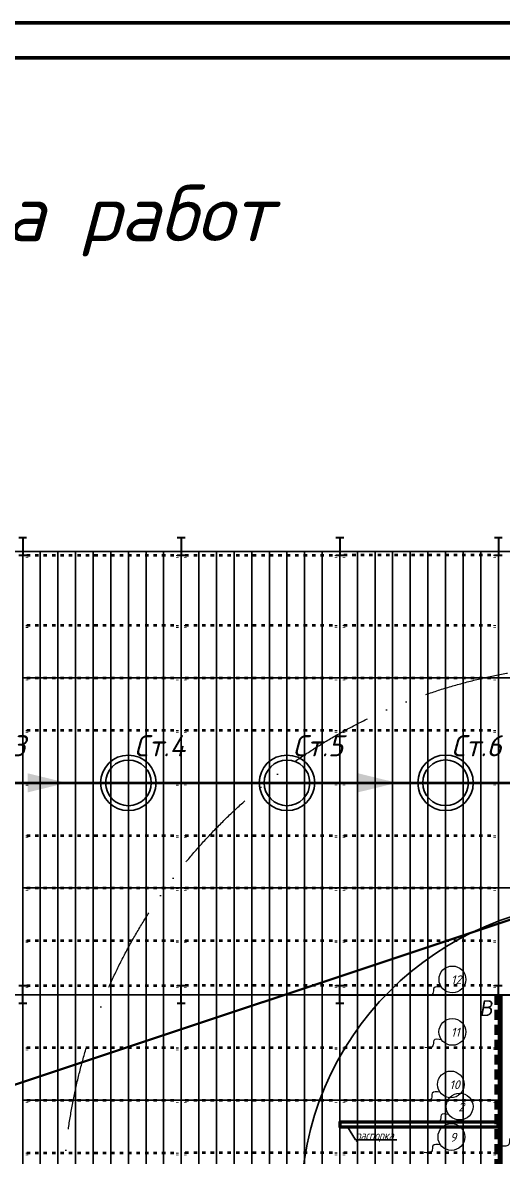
# Model space of a CAD drawing. Header units: millimetres. Extents: x -345369 to 252202, y 74562 to 424723.
# Drawn here: x -35292 to -28486, y 320361 to 336453 of the extents above; entities that cross this region are included whole.
import ezdxf

# ---------------------------------------------------------------- set-up
doc = ezdxf.new("R2010")
doc.units = ezdxf.units.MM
for name, pattern in [('_U_0428_U_0442_U_0440_U_01', [211.666721, 141.111135, -70.555586]), ('ACAD_ISO03W100', [30, 12, -18]), ('ACAD_ISO12W100', [21, 12, -3, 0, -3, 0, -3]), ('CENTER', [50.8, 31.75, -6.35, 6.35, -6.35]), ('DASHDOT', [1, 0.5, -0.25, 0, -0.25])]:
    doc.linetypes.add(name, pattern=pattern)
for name, color, linetype, lineweight in [('S Asys', 1, 'DASHDOT', 13), ('колонны', 7, 'Continuous', 60), ('оси', 10, 'Continuous', 20), ('Размер', 7, 'Continuous', 15), ('тонкая0.09', 7, 'Continuous', 9)]:
    doc.layers.add(name, color=color, linetype=linetype, lineweight=lineweight)
doc.styles.get("Standard").update_dxf_attribs({"font": 'isocpeur.TTF', "oblique": 15})
doc.styles.add('вано размеры', font='isocpeui.ttf', dxfattribs={"height": 250})
doc.styles.add('стиль дубко', font='isocpeur.TTF')
doc.styles.add('Т-250-наклон', font='isocpeur.TTF', dxfattribs={"width": 0.8, "oblique": 15})

# ---------------------------------------------------------------- blocks, each defined once
blk = doc.blocks.new('Kolona')
at = {"linetype": 'Continuous', "lineweight": 30, "ltscale": 2}
for p, q in [((-150, 335), (150, 335)), ((0, 335), (0, -335)), ((-150, -335), (150, -335))]:
    blk.add_line(p, q, dxfattribs=at)
blk = doc.blocks.new('прогон')
at = {"linetype": 'ACAD_ISO03W100', "lineweight": 40, "ltscale": 4}
blk.add_line((1277472, -5275), (1279609, -5275), dxfattribs=at)
at = {"linetype": 'ACAD_ISO03W100', "lineweight": 40}
for p, q in [((1277472, -5275), (1277472, -5310)), ((1279609, -5275), (1279609, -5310))]:
    blk.add_line(p, q, dxfattribs=at)

msp = doc.modelspace()

# ---------------------------------------------------------------- hatches: boundary and pattern name
at = {"lineweight": 25}
for points in [[(-34667.126673, 325662.410777), (-35223.402083, 325798.438156), (-35223.402083, 325526.383397)], [(-29980.654982, 325662.914427), (-30536.930392, 325798.941807), (-30536.930392, 325526.887048)]]:
    msp.add_hatch(color=7, dxfattribs=at).paths.add_polyline_path(points)

# ---------------------------------------------------------------- linework, layer by layer
for p, q in [((-44292.386698, 328945.924894), (-24042.386698, 328945.924894)), ((-35291.671956, 316256.708343), (-35292.406725, 328945.924894)), ((-35292.126673, 328945.924894), (-35292.126673, 327154.400191)), ((-35042.126673, 327154.400191), (-35042.126673, 328945.924894)), ((-35042.126673, 328945.924894), (-35042.126673, 327154.400191)), ((-34792.126673, 327154.400191), (-34792.126673, 328945.924894)), ((-34792.126673, 328945.924894), (-34792.126673, 327154.400191)), ((-34542.126673, 327154.400191), (-34542.126673, 328945.924894)), ((-34542.126673, 328945.924894), (-34542.126673, 327154.400191)), ((-34292.126673, 327154.400191), (-34292.126673, 328945.924894)), ((-34292.126673, 328945.924894), (-34292.126673, 327154.400191)), ((-34042.126673, 327154.400191), (-34042.126673, 328945.924894)), ((-34042.126673, 328945.924894), (-34042.126673, 327154.400191)), ((-33792.126673, 327154.400191), (-33792.126673, 328945.924894)), ((-33792.126673, 328945.924894), (-33792.126673, 327154.400191)), ((-33542.126673, 327154.400191), (-33542.126673, 328945.924894)), ((-33542.126673, 328945.924894), (-33542.126673, 327154.400191)), ((-33292.126673, 327154.400191), (-33292.126673, 328945.924894)), ((-33292.126673, 328945.924894), (-33292.126673, 327154.400191)), ((-33041.671967, 316256.905941), (-33042.406725, 328945.924894)), ((-33042.126673, 327154.400191), (-33042.126673, 328945.924894)), ((-33042.126673, 328945.924894), (-33042.126673, 327154.400192)), ((-32792.126673, 327154.400192), (-32792.126673, 328945.924894)), ((-32792.126673, 328945.924894), (-32792.126673, 327154.400192)), ((-32542.126673, 327154.400192), (-32542.126673, 328945.924894)), ((-32542.126673, 328945.924894), (-32542.126673, 327154.400192)), ((-32292.126673, 327154.400192), (-32292.126673, 328945.924894)), ((-32292.126673, 328945.924894), (-32292.126673, 327154.400192)), ((-32042.126673, 327154.400192), (-32042.126673, 328945.924894)), ((-32042.126673, 328945.924894), (-32042.126673, 327154.400192)), ((-31792.126673, 327154.400192), (-31792.126673, 328945.924894)), ((-31792.126673, 328945.924894), (-31792.126673, 327154.400192)), ((-31542.126673, 327154.400192), (-31542.126673, 328945.924894)), ((-31542.126673, 328945.924894), (-31542.126673, 327154.400192)), ((-31292.126673, 327154.400192), (-31292.126673, 328945.924894)), ((-31292.126673, 328945.924894), (-31292.126673, 327154.400192)), ((-31042.126673, 327154.400192), (-31042.126673, 328945.924894)), ((-31042.126673, 328945.924894), (-31042.126673, 327154.400192)), ((-30792.386698, 316257.103475), (-30792.386698, 329049.215091)), ((-30792.386698, 329049.215088), (-30792.386698, 327153.879031)), ((-30792.126673, 327154.400192), (-30792.126673, 328945.924894)), ((-30542.386698, 327153.879031), (-30542.386698, 328945.924894)), ((-30542.386698, 328945.924894), (-30542.386698, 327153.879031)), ((-30292.386698, 327153.879031), (-30292.386698, 328945.924894)), ((-30292.386698, 328945.924894), (-30292.386698, 327153.879031)), ((-30042.386698, 327153.879031), (-30042.386698, 328945.924894)), ((-30042.386698, 328945.924894), (-30042.386698, 327153.879031)), ((-29792.386698, 327153.879031), (-29792.386698, 328945.924894)), ((-29542.386698, 328945.924894), (-29792.386698, 328945.924894)), ((-29792.386698, 328945.924894), (-29792.386698, 327153.879031)), ((-29542.386698, 327153.879031), (-29542.386698, 328945.924894)), ((-29292.386698, 327153.879031), (-29292.386698, 328945.924894)), ((-29292.386698, 328945.924894), (-29292.386698, 327153.879031)), ((-29042.386698, 327153.879031), (-29042.386698, 328945.924894)), ((-29042.386698, 328945.924894), (-29042.386698, 327153.879031)), ((-28792.386698, 327153.879031), (-28792.386698, 328945.924894)), ((-28792.386698, 328945.924894), (-28792.386698, 327153.879031)), ((-28542.386698, 316566.270178), (-28542.386698, 328945.924894)), ((-28542.386698, 327153.879031), (-28542.386698, 328945.924894)), ((-28542.386698, 328945.924894), (-28542.386698, 327153.879031)), ((-29542.386698, 328645.868446), (-29542.386698, 327153.879031)), ((-35292.126673, 327154.400191), (-35042.126673, 327154.400191)), ((-35042.126673, 327154.400191), (-34792.126673, 327154.400191)), ((-34792.126673, 327154.400191), (-34542.126673, 327154.400191)), ((-34542.126673, 327154.400191), (-34292.126673, 327154.400191)), ((-34292.126673, 327154.400191), (-34042.126673, 327154.400191)), ((-34042.126673, 327154.400191), (-33792.126673, 327154.400191)), ((-33792.126673, 327154.400191), (-33542.126673, 327154.400191)), ((-33542.126673, 327154.400191), (-33292.126673, 327154.400191)), ((-33292.126673, 327154.400191), (-33042.126673, 327154.400191)), ((-33042.126673, 327154.400192), (-32792.126673, 327154.400192)), ((-32792.126673, 327154.400192), (-32542.126673, 327154.400192)), ((-32542.126673, 327154.400192), (-32292.126673, 327154.400192)), ((-32292.126673, 327154.400192), (-32042.126673, 327154.400192)), ((-32042.126673, 327154.400192), (-31792.126673, 327154.400192)), ((-31792.126673, 327154.400192), (-31542.126673, 327154.400192)), ((-31542.126673, 327154.400192), (-31292.126673, 327154.400192)), ((-31292.126673, 327154.400192), (-31042.126673, 327154.400192)), ((-31042.126673, 327154.400192), (-30792.126673, 327154.400192)), ((-30792.386698, 327153.879031), (-30542.386698, 327153.879031)), ((-30542.386698, 327153.879031), (-30292.386698, 327153.879031)), ((-30292.386698, 327153.879031), (-30042.386698, 327153.879031)), ((-30042.386698, 327153.879031), (-29792.386698, 327153.879031)), ((-29792.386698, 327153.879031), (-29542.386698, 327153.879031)), ((-29542.386698, 327153.879031), (-29292.386698, 327153.879031)), ((-29292.386698, 327153.879031), (-29042.386698, 327153.879031)), ((-29042.386698, 327153.879031), (-28792.386698, 327153.879031)), ((-28792.386698, 327153.879031), (-28542.386698, 327153.879031)), ((-28542.386698, 327153.879031), (-28292.386698, 327153.879031)), ((-54983.073516, 322652.13511), (-24042.386698, 322652.13511))]:
    msp.add_line(p, q, dxfattribs=at)
at = {"lineweight": 25, "extrusion": (1, 3.44505e-16, 1.83691e-16)}
for p, q in [((-35291.442409, 311012.362976), (-35292.386698, 329049.215091)), ((-33041.442409, 311012.362976), (-33042.386698, 329049.215091))]:
    msp.add_line(p, q, dxfattribs=at)
at = {"lineweight": 40}
msp.add_line((-40541.442409, 325662.019918), (-22545.251883, 325660.295538), dxfattribs=at)
at = {"lineweight": 35}
msp.add_line((-22545.251883, 325660.295538), (-40541.437771, 319666.627237), dxfattribs=at)
at = {"linetype": '_U_0428_U_0442_U_0440_U_01', "lineweight": 50}
msp.add_line((-28579.886698, 322650.417815), (-28579.886698, 316418.266461), dxfattribs=at)
at = {"lineweight": 50}
msp.add_line((-28504.886698, 322650.417815), (-28504.886698, 316418.266461), dxfattribs=at)
at = {"lineweight": 25}
for points in [[(-35042.126673, 325662.410777), (-35042.126673, 327154.400191), (-35292.126673, 327154.400191), (-35292.126673, 325662.410777)], [(-34792.126673, 325662.410777), (-34792.126673, 327154.400191), (-35042.126673, 327154.400191), (-35042.126673, 325662.410777)], [(-34542.126673, 325662.410777), (-34542.126673, 327154.400191), (-34792.126673, 327154.400191), (-34792.126673, 325662.410777)], [(-34292.126673, 325662.410777), (-34292.126673, 327154.400191), (-34542.126673, 327154.400191), (-34542.126673, 325662.410777)], [(-34042.126673, 325662.410777), (-34042.126673, 327154.400191), (-34292.126673, 327154.400191), (-34292.126673, 325662.410777)], [(-33792.126673, 325662.410777), (-33792.126673, 327154.400191), (-34042.126673, 327154.400191), (-34042.126673, 325662.410777)], [(-33542.126673, 325662.410777), (-33542.126673, 327154.400191), (-33792.126673, 327154.400191), (-33792.126673, 325662.410777)], [(-33292.126673, 325662.410777), (-33292.126673, 327154.400191), (-33542.126673, 327154.400191), (-33542.126673, 325662.410777)], [(-33042.126673, 325662.410777), (-33042.126673, 327154.400191), (-33292.126673, 327154.400191), (-33292.126673, 325662.410777)], [(-32792.126673, 325662.410777), (-32792.126673, 327154.400192), (-33042.126673, 327154.400192), (-33042.126673, 325662.410777)], [(-32542.126673, 325662.410777), (-32542.126673, 327154.400192), (-32792.126673, 327154.400192), (-32792.126673, 325662.410777)], [(-32292.126673, 325662.410777), (-32292.126673, 327154.400192), (-32542.126673, 327154.400192), (-32542.126673, 325662.410777)], [(-32042.126673, 325662.410777), (-32042.126673, 327154.400192), (-32292.126673, 327154.400192), (-32292.126673, 325662.410777)], [(-31792.126673, 325662.410777), (-31792.126673, 327154.400192), (-32042.126673, 327154.400192), (-32042.126673, 325662.410777)], [(-31542.126673, 325662.410777), (-31542.126673, 327154.400192), (-31792.126673, 327154.400192), (-31792.126673, 325662.410777)], [(-31292.126673, 325662.410777), (-31292.126673, 327154.400192), (-31542.126673, 327154.400192), (-31542.126673, 325662.410777)], [(-31042.126673, 325662.410777), (-31042.126673, 327154.400192), (-31292.126673, 327154.400192), (-31292.126673, 325662.410777)], [(-30792.126673, 325662.410777), (-30792.126673, 327154.400192), (-31042.126673, 327154.400192), (-31042.126673, 325662.410777)], [(-30542.386698, 325661.889616), (-30542.386698, 327153.879031), (-30792.386698, 327153.879031), (-30792.386698, 325661.889616)], [(-30292.386698, 325661.889616), (-30292.386698, 327153.879031), (-30542.386698, 327153.879031), (-30542.386698, 325661.889616)], [(-30042.386698, 325661.889616), (-30042.386698, 327153.879031), (-30292.386698, 327153.879031), (-30292.386698, 325661.889616)], [(-29792.386698, 325661.889616), (-29792.386698, 327153.879031), (-30042.386698, 327153.879031), (-30042.386698, 325661.889616)], [(-29542.386698, 325661.889616), (-29542.386698, 327153.879031), (-29792.386698, 327153.879031), (-29792.386698, 325661.889616)], [(-29292.386698, 325661.889616), (-29292.386698, 327153.879031), (-29542.386698, 327153.879031), (-29542.386698, 325661.889616)], [(-29042.386698, 325661.889616), (-29042.386698, 327153.879031), (-29292.386698, 327153.879031), (-29292.386698, 325661.889616)], [(-28792.386698, 325661.889616), (-28792.386698, 327153.879031), (-29042.386698, 327153.879031), (-29042.386698, 325661.889616)], [(-28542.386698, 325661.889616), (-28542.386698, 327153.879031), (-28792.386698, 327153.879031), (-28792.386698, 325661.889616)], [(-28292.386698, 325661.889616), (-28292.386698, 327153.879031), (-28542.386698, 327153.879031), (-28542.386698, 325661.889616)], [(-35042.126673, 324170.421362), (-35042.126673, 325662.410777), (-35292.126673, 325662.410777), (-35292.126673, 324170.421362)], [(-34792.126673, 324170.421362), (-34792.126673, 325662.410777), (-35042.126673, 325662.410777), (-35042.126673, 324170.421362)], [(-34542.126673, 324170.421362), (-34542.126673, 325662.410777), (-34792.126673, 325662.410777), (-34792.126673, 324170.421362)], [(-34292.126673, 324170.421362), (-34292.126673, 325662.410777), (-34542.126673, 325662.410777), (-34542.126673, 324170.421362)], [(-34042.126673, 324170.421362), (-34042.126673, 325662.410777), (-34292.126673, 325662.410777), (-34292.126673, 324170.421362)], [(-33792.126673, 324170.421362), (-33792.126673, 325662.410777), (-34042.126673, 325662.410777), (-34042.126673, 324170.421362)], [(-33542.126673, 324170.421362), (-33542.126673, 325662.410777), (-33792.126673, 325662.410777), (-33792.126673, 324170.421362)], [(-33292.126673, 324170.421362), (-33292.126673, 325662.410777), (-33542.126673, 325662.410777), (-33542.126673, 324170.421362)], [(-33042.126673, 324170.421362), (-33042.126673, 325662.410777), (-33292.126673, 325662.410777), (-33292.126673, 324170.421362)], [(-32792.126673, 324170.421362), (-32792.126673, 325662.410777), (-33042.126673, 325662.410777), (-33042.126673, 324170.421362)], [(-32542.126673, 324170.421362), (-32542.126673, 325662.410777), (-32792.126673, 325662.410777), (-32792.126673, 324170.421362)], [(-32292.126673, 324170.421362), (-32292.126673, 325662.410777), (-32542.126673, 325662.410777), (-32542.126673, 324170.421362)], [(-32042.126673, 324170.421362), (-32042.126673, 325662.410777), (-32292.126673, 325662.410777), (-32292.126673, 324170.421362)], [(-31792.126673, 324170.421362), (-31792.126673, 325662.410777), (-32042.126673, 325662.410777), (-32042.126673, 324170.421362)], [(-31542.126673, 324170.421362), (-31542.126673, 325662.410777), (-31792.126673, 325662.410777), (-31792.126673, 324170.421362)], [(-31292.126673, 324170.421362), (-31292.126673, 325662.410777), (-31542.126673, 325662.410777), (-31542.126673, 324170.421362)], [(-31042.126673, 324170.421362), (-31042.126673, 325662.410777), (-31292.126673, 325662.410777), (-31292.126673, 324170.421362)], [(-30792.126673, 324170.421362), (-30792.126673, 325662.410777), (-31042.126673, 325662.410777), (-31042.126673, 324170.421362)], [(-30542.386698, 324169.900202), (-30542.386698, 325661.889616), (-30792.386698, 325661.889616), (-30792.386698, 324169.900202)], [(-30292.386698, 324169.900202), (-30292.386698, 325661.889616), (-30542.386698, 325661.889616), (-30542.386698, 324169.900202)], [(-30042.386698, 324169.900202), (-30042.386698, 325661.889616), (-30292.386698, 325661.889616), (-30292.386698, 324169.900202)], [(-29792.386698, 324169.900202), (-29792.386698, 325661.889616), (-30042.386698, 325661.889616), (-30042.386698, 324169.900202)], [(-29542.386698, 324169.900202), (-29542.386698, 325661.889616), (-29792.386698, 325661.889616), (-29792.386698, 324169.900202)], [(-29292.386698, 324169.900202), (-29292.386698, 325661.889616), (-29542.386698, 325661.889616), (-29542.386698, 324169.900202)], [(-29042.386698, 324169.900202), (-29042.386698, 325661.889616), (-29292.386698, 325661.889616), (-29292.386698, 324169.900202)], [(-28792.386698, 324169.900202), (-28792.386698, 325661.889616), (-29042.386698, 325661.889616), (-29042.386698, 324169.900202)], [(-28542.386698, 324169.900202), (-28542.386698, 325661.889616), (-28792.386698, 325661.889616), (-28792.386698, 324169.900202)], [(-28292.386698, 324169.900202), (-28292.386698, 325661.889616), (-28542.386698, 325661.889616), (-28542.386698, 324169.900202)], [(-35042.126673, 322650.938976), (-35042.126673, 324170.421362), (-35292.126673, 324170.421362), (-35292.126673, 322650.938976)], [(-34792.126673, 322650.938976), (-34792.126673, 324170.421362), (-35042.126673, 324170.421362), (-35042.126673, 322650.938976)], [(-34542.126673, 322650.938976), (-34542.126673, 324170.421362), (-34792.126673, 324170.421362), (-34792.126673, 322650.938976)], [(-34292.126673, 322650.938976), (-34292.126673, 324170.421362), (-34542.126673, 324170.421362), (-34542.126673, 322650.938976)], [(-34042.126673, 322650.938976), (-34042.126673, 324170.421362), (-34292.126673, 324170.421362), (-34292.126673, 322650.938976)], [(-33792.126673, 322650.938976), (-33792.126673, 324170.421362), (-34042.126673, 324170.421362), (-34042.126673, 322650.938976)], [(-33542.126673, 322650.938976), (-33542.126673, 324170.421362), (-33792.126673, 324170.421362), (-33792.126673, 322650.938976)], [(-33292.126673, 322650.938976), (-33292.126673, 324170.421362), (-33542.126673, 324170.421362), (-33542.126673, 322650.938976)], [(-33042.126673, 322650.938976), (-33042.126673, 324170.421362), (-33292.126673, 324170.421362), (-33292.126673, 322650.938976)], [(-32792.126673, 322650.938976), (-32792.126673, 324170.421362), (-33042.126673, 324170.421362), (-33042.126673, 322650.938976)], [(-32542.126673, 322650.938976), (-32542.126673, 324170.421362), (-32792.126673, 324170.421362), (-32792.126673, 322650.938976)], [(-32292.126673, 322650.938976), (-32292.126673, 324170.421362), (-32542.126673, 324170.421362), (-32542.126673, 322650.938976)], [(-32042.126673, 322650.938976), (-32042.126673, 324170.421362), (-32292.126673, 324170.421362), (-32292.126673, 322650.938976)], [(-31792.126673, 322650.938976), (-31792.126673, 324170.421362), (-32042.126673, 324170.421362), (-32042.126673, 322650.938976)], [(-31542.126673, 322650.938976), (-31542.126673, 324170.421362), (-31792.126673, 324170.421362), (-31792.126673, 322650.938976)], [(-31292.126673, 322650.938976), (-31292.126673, 324170.421362), (-31542.126673, 324170.421362), (-31542.126673, 322650.938976)], [(-31042.126673, 322650.938976), (-31042.126673, 324170.421362), (-31292.126673, 324170.421362), (-31292.126673, 322650.938976)], [(-30792.126673, 322650.938976), (-30792.126673, 324170.421362), (-31042.126673, 324170.421362), (-31042.126673, 322650.938976)], [(-30542.386698, 322650.417815), (-30542.386698, 324169.900202), (-30792.386698, 324169.900202), (-30792.386698, 322650.417815)], [(-30292.386698, 322650.417815), (-30292.386698, 324169.900202), (-30542.386698, 324169.900202), (-30542.386698, 322650.417815)], [(-30042.386698, 322650.417815), (-30042.386698, 324169.900202), (-30292.386698, 324169.900202), (-30292.386698, 322650.417815)], [(-29792.386698, 322650.417815), (-29792.386698, 324169.900202), (-30042.386698, 324169.900202), (-30042.386698, 322650.417815)], [(-29542.386698, 322650.417815), (-29542.386698, 324169.900202), (-29792.386698, 324169.900202), (-29792.386698, 322650.417815)], [(-29292.386698, 322650.417815), (-29292.386698, 324169.900202), (-29542.386698, 324169.900202), (-29542.386698, 322650.417815)], [(-29042.386698, 322650.417815), (-29042.386698, 324169.900202), (-29292.386698, 324169.900202), (-29292.386698, 322650.417815)], [(-28792.386698, 322650.417815), (-28792.386698, 324169.900202), (-29042.386698, 324169.900202), (-29042.386698, 322650.417815)], [(-28542.386698, 322650.417815), (-28542.386698, 324169.900202), (-28792.386698, 324169.900202), (-28792.386698, 322650.417815)], [(-28292.386698, 322650.417815), (-28292.386698, 324169.900202), (-28542.386698, 324169.900202), (-28542.386698, 322650.417815)], [(-35042.126673, 321158.949561), (-35042.126673, 322650.938976), (-35292.126673, 322650.938976), (-35292.126673, 321158.949561)], [(-34792.126673, 321158.949561), (-34792.126673, 322650.938976), (-35042.126673, 322650.938976), (-35042.126673, 321158.949561)], [(-34542.126673, 321158.949561), (-34542.126673, 322650.938976), (-34792.126673, 322650.938976), (-34792.126673, 321158.949561)], [(-34292.126673, 321158.949561), (-34292.126673, 322650.938976), (-34542.126673, 322650.938976), (-34542.126673, 321158.949561)], [(-34042.126673, 321158.949561), (-34042.126673, 322650.938976), (-34292.126673, 322650.938976), (-34292.126673, 321158.949561)], [(-33792.126673, 321158.949561), (-33792.126673, 322650.938976), (-34042.126673, 322650.938976), (-34042.126673, 321158.949561)], [(-33542.126673, 321158.949561), (-33542.126673, 322650.938976), (-33792.126673, 322650.938976), (-33792.126673, 321158.949561)], [(-33292.126673, 321158.949561), (-33292.126673, 322650.938976), (-33542.126673, 322650.938976), (-33542.126673, 321158.949561)], [(-33042.126673, 321158.949561), (-33042.126673, 322650.938976), (-33292.126673, 322650.938976), (-33292.126673, 321158.949561)], [(-32792.126673, 321158.949561), (-32792.126673, 322650.938976), (-33042.126673, 322650.938976), (-33042.126673, 321158.949561)], [(-32542.126673, 321158.949561), (-32542.126673, 322650.938976), (-32792.126673, 322650.938976), (-32792.126673, 321158.949561)], [(-32292.126673, 321158.949561), (-32292.126673, 322650.938976), (-32542.126673, 322650.938976), (-32542.126673, 321158.949561)], [(-32042.126673, 321158.949561), (-32042.126673, 322650.938976), (-32292.126673, 322650.938976), (-32292.126673, 321158.949561)], [(-31792.126673, 321158.949561), (-31792.126673, 322650.938976), (-32042.126673, 322650.938976), (-32042.126673, 321158.949561)], [(-31542.126673, 321158.949561), (-31542.126673, 322650.938976), (-31792.126673, 322650.938976), (-31792.126673, 321158.949561)], [(-31292.126673, 321158.949561), (-31292.126673, 322650.938976), (-31542.126673, 322650.938976), (-31542.126673, 321158.949561)], [(-31042.126673, 321158.949561), (-31042.126673, 322650.938976), (-31292.126673, 322650.938976), (-31292.126673, 321158.949561)], [(-30792.126673, 321158.949561), (-30792.126673, 322650.938976), (-31042.126673, 322650.938976), (-31042.126673, 321158.949561)], [(-30542.386698, 321158.4284), (-30542.386698, 322650.417815), (-30792.386698, 322650.417815), (-30792.386698, 321158.4284)], [(-30292.386698, 321158.4284), (-30292.386698, 322650.417815), (-30542.386698, 322650.417815), (-30542.386698, 321158.4284)], [(-30042.386698, 321158.4284), (-30042.386698, 322650.417815), (-30292.386698, 322650.417815), (-30292.386698, 321158.4284)], [(-29792.386698, 321158.4284), (-29792.386698, 322650.417815), (-30042.386698, 322650.417815), (-30042.386698, 321158.4284)], [(-29542.386698, 321158.4284), (-29542.386698, 322650.417815), (-29792.386698, 322650.417815), (-29792.386698, 321158.4284)], [(-29292.386698, 321158.4284), (-29292.386698, 322650.417815), (-29542.386698, 322650.417815), (-29542.386698, 321158.4284)], [(-29042.386698, 321158.4284), (-29042.386698, 322650.417815), (-29292.386698, 322650.417815), (-29292.386698, 321158.4284)], [(-28792.386698, 321158.4284), (-28792.386698, 322650.417815), (-29042.386698, 322650.417815), (-29042.386698, 321158.4284)], [(-28542.386698, 321158.4284), (-28542.386698, 322650.417815), (-28792.386698, 322650.417815), (-28792.386698, 321158.4284)], [(-35042.126673, 319666.960146), (-35042.126673, 321158.949561), (-35292.126673, 321158.949561), (-35292.126673, 319666.960146)], [(-34792.126673, 319666.960146), (-34792.126673, 321158.949561), (-35042.126673, 321158.949561), (-35042.126673, 319666.960146)], [(-34542.126673, 319666.960146), (-34542.126673, 321158.949561), (-34792.126673, 321158.949561), (-34792.126673, 319666.960146)], [(-34292.126673, 319666.960146), (-34292.126673, 321158.949561), (-34542.126673, 321158.949561), (-34542.126673, 319666.960146)], [(-34042.126673, 319666.960146), (-34042.126673, 321158.949561), (-34292.126673, 321158.949561), (-34292.126673, 319666.960146)], [(-33792.126673, 319666.960146), (-33792.126673, 321158.949561), (-34042.126673, 321158.949561), (-34042.126673, 319666.960146)], [(-33542.126673, 319666.960146), (-33542.126673, 321158.949561), (-33792.126673, 321158.949561), (-33792.126673, 319666.960146)], [(-33292.126673, 319666.960146), (-33292.126673, 321158.949561), (-33542.126673, 321158.949561), (-33542.126673, 319666.960146)], [(-33042.126673, 319666.960146), (-33042.126673, 321158.949561), (-33292.126673, 321158.949561), (-33292.126673, 319666.960146)], [(-32792.126673, 319666.960146), (-32792.126673, 321158.949561), (-33042.126673, 321158.949561), (-33042.126673, 319666.960146)], [(-32542.126673, 319666.960146), (-32542.126673, 321158.949561), (-32792.126673, 321158.949561), (-32792.126673, 319666.960146)], [(-32292.126673, 319666.960146), (-32292.126673, 321158.949561), (-32542.126673, 321158.949561), (-32542.126673, 319666.960146)], [(-32042.126673, 319666.960146), (-32042.126673, 321158.949561), (-32292.126673, 321158.949561), (-32292.126673, 319666.960146)], [(-31792.126673, 319666.960146), (-31792.126673, 321158.949561), (-32042.126673, 321158.949561), (-32042.126673, 319666.960146)], [(-31542.126673, 319666.960146), (-31542.126673, 321158.949561), (-31792.126673, 321158.949561), (-31792.126673, 319666.960146)], [(-31292.126673, 319666.960146), (-31292.126673, 321158.949561), (-31542.126673, 321158.949561), (-31542.126673, 319666.960146)], [(-31042.126673, 319666.960146), (-31042.126673, 321158.949561), (-31292.126673, 321158.949561), (-31292.126673, 319666.960146)], [(-30792.126673, 319666.960146), (-30792.126673, 321158.949561), (-31042.126673, 321158.949561), (-31042.126673, 319666.960146)], [(-30542.386698, 319666.438986), (-30542.386698, 321158.4284), (-30792.386698, 321158.4284), (-30792.386698, 319666.438986)], [(-30292.386698, 319666.438986), (-30292.386698, 321158.4284), (-30542.386698, 321158.4284), (-30542.386698, 319666.438986)], [(-30042.386698, 319666.438986), (-30042.386698, 321158.4284), (-30292.386698, 321158.4284), (-30292.386698, 319666.438986)], [(-29792.386698, 319666.438986), (-29792.386698, 321158.4284), (-30042.386698, 321158.4284), (-30042.386698, 319666.438986)], [(-29542.386698, 319666.438986), (-29542.386698, 321158.4284), (-29792.386698, 321158.4284), (-29792.386698, 319666.438986)], [(-29292.386698, 319666.438986), (-29292.386698, 321158.4284), (-29542.386698, 321158.4284), (-29542.386698, 319666.438986)], [(-29042.386698, 319666.438986), (-29042.386698, 321158.4284), (-29292.386698, 321158.4284), (-29292.386698, 319666.438986)], [(-28792.386698, 319666.438986), (-28792.386698, 321158.4284), (-29042.386698, 321158.4284), (-29042.386698, 319666.438986)], [(-28542.386698, 319666.438986), (-28542.386698, 321158.4284), (-28792.386698, 321158.4284), (-28792.386698, 319666.438986)]]:
    msp.add_lwpolyline(points, close=True, dxfattribs=at)
at = {"color": 7}
for centre, radius in [((-33792.126668, 325662.344767), 393.842894), ((-31542.126673, 325662.458547), 393.842894), ((-29291.772875, 325662.857403), 393.842894), ((-33792.126668, 325662.344767), 324.153596), ((-31542.126673, 325662.458547), 324.153596), ((-29291.772875, 325662.857403), 324.153596)]:
    msp.add_circle(centre, radius, dxfattribs=at)
at = {"lineweight": 25}
msp.add_circle((-27042.83284, 319666.298248, -16.739657), 4301.125177, dxfattribs=at)
at = {"layer": 'S Asys', "color": 0, "linetype": 'CENTER', "lineweight": 25, "ltscale": 100}
msp.add_line((-54981.039647, 328945.924894), (-24042.386698, 328945.924894), dxfattribs=at)
at = {"layer": 'S Asys', "color": 0, "linetype": 'CENTER', "lineweight": 25, "ltscale": 100, "extrusion": (1, 3.44505e-16, 1.83691e-16)}
for p, q in [((-30791.249692, 311012.362936), (-30792.386698, 329049.215091)), ((-28542.037479, 311012.36256), (-28542.386698, 329049.215091))]:
    msp.add_line(p, q, dxfattribs=at)
at = {"layer": 'колонны', "color": 7, "ltscale": 100}
for p, q in [((-63566.493496, 336453.283561), (20533.506504, 336453.283561)), ((20033.506504, 335953.283561), (-61566.493496, 335953.283561))]:
    msp.add_line(p, q, dxfattribs=at)
at = {"layer": 'Размер', "linetype": 'ACAD_ISO12W100', "ltscale": 100}
msp.add_circle((-27042.83284, 319666.298248, -16.739657), 7676.125177, dxfattribs=at)
at = {"layer": 'Размер', "ltscale": 0.05}
for centre in [(-29194.319357, 322872.242725), (-29195.17599, 322127.272828), (-29216.660578, 321381.278121), (-29091.527605, 321067.057613), (-29208.128627, 320635.283413)]:
    msp.add_circle(centre, 190.01302, dxfattribs=at)
for points in [[(-29348.331414, 322760.953759), (-29456.916069, 322748.481632), (-29469.877832, 322672.621197), (-29582.830545, 322650.417815)], [(-29349.188047, 322015.983862), (-29457.772702, 322003.511735), (-29470.734465, 321927.651301), (-29583.687178, 321905.447919)], [(-29370.672635, 321269.989155), (-29479.257291, 321257.517028), (-29492.219053, 321181.656593), (-29605.171766, 321159.453211)], [(-29245.539662, 320955.768647), (-29354.124318, 320943.29652), (-29367.08608, 320867.436086), (-29480.038793, 320845.232704)], [(-28270.387568, 320617.84634), (-28378.972223, 320605.374213), (-28391.933986, 320529.513779), (-28504.886698, 320507.310397)], [(-29362.140684, 320523.994447), (-29470.725339, 320511.52232), (-29483.687102, 320435.661886), (-29596.639814, 320413.458504)]]:
    msp.add_spline(points, degree=3, dxfattribs=at)
at = {"layer": 'тонкая0.09', "lineweight": 25}
for q in [(-30682.90194, 320781.57638), (-29983.74706, 320595.205133)]:
    msp.add_line((-30567.550675, 320595.205133), q, dxfattribs=at)
at = {"layer": 'тонкая0.09', "lineweight": 50}
msp.add_lwpolyline([(-28542.572156, 320781.166211), (-28542.559912, 320845.053047), (-30791.763983, 320845.484081), (-30791.776226, 320781.597244)], close=True, dxfattribs=at)

# ---------------------------------------------------------------- block references
at = {"lineweight": 25, "xscale": 0.375, "yscale": 0.375, "zscale": 0.375}
for p in [(-35292.386698, 329021.493446), (-33042.386698, 329021.493446), (-30792.386698, 329021.493446), (-28542.386698, 329021.493446)]:
    msp.add_blockref('Kolona', p, dxfattribs=at)
at = {"lineweight": 25}
for p in [(-1312707.773581, 334171.091183), (-1310457.118621, 334171.660113), (-1308206.790483, 334172.115994), (-1312707.773581, 333175.096475), (-1310457.118621, 333175.665406), (-1308206.790483, 333176.121286), (-1312707.773581, 332429.101768), (-1310457.118621, 332429.670698), (-1308206.790483, 332430.126579), (-1312707.773581, 331683.10706), (-1310457.118621, 331683.675991), (-1308206.790483, 331684.131871), (-1312707.773581, 330937.112353), (-1310457.118621, 330937.681283), (-1308206.790483, 330938.137164), (-1312707.773581, 330191.117645), (-1310457.118621, 330191.686576), (-1308206.790483, 330192.142456), (-1312707.773581, 329445.122938), (-1310457.118621, 329445.691869), (-1308206.790483, 329446.147749), (-1312707.773581, 328699.128231), (-1310457.118621, 328699.697161), (-1308206.790483, 328700.153042), (-1312707.773581, 328062.765907), (-1310457.118621, 328063.334838), (-1308206.790483, 328063.790718), (-1312707.773581, 327179.645844), (-1310457.118621, 327180.214775), (-1308206.790483, 327180.670655), (-1312707.773581, 326433.651137), (-1310457.118621, 326434.220068), (-1308206.790483, 326434.675948), (-1312707.773581, 325687.65643), (-1310457.118621, 325688.22536), (-1308206.790483, 325688.681241)]:
    msp.add_blockref('прогон', p, dxfattribs=at)
at = {"lineweight": 25, "xscale": -0.375, "yscale": 0.375, "zscale": 0.375, "rotation": 180}
for p in [(-35292.018702, 322662.178765), (-33042.042617, 322662.259527), (-30792.386698, 322661.918171), (-28542.386698, 322661.918171)]:
    msp.add_blockref('Kolona', p, dxfattribs=at)

# ---------------------------------------------------------------- texts
at = {"style": 'Т-250-наклон', "oblique": 15, "width": 0.8}
msp.add_text('распорка', height=125, dxfattribs=at).set_placement((-30567.550675, 320595.205133))
at = {"insert": (-44938.038617, 334151.291483), "char_height": 800, "width": 20420.30526102, "attachment_point": 1}
msp.add_mtext('Схема производства работ', dxfattribs=at)
at = {"color": 7, "lineweight": 25, "attachment_point": 1, "style": 'вано размеры'}
for s, insert, char_height, width in [('Ст.3', (-35961.53983, 326338.49992), 300, 4550.24356133), ('Ст.4', (-33710.833658, 326338.841259), 300, 4550.24356133), ('Ст.5', (-31460.833663, 326338.955038), 300, 4550.24356133), ('Ст.6', (-29210.479865, 326339.353894), 300, 4550.24356133), ('12', (-29213.896302, 322930.361817), 125, 242.04718476), ('11', (-29214.752935, 322185.39192), 125, 242.04718476), ('10', (-29236.237523, 321439.397213), 125, 242.04718476), ('2', (-29111.10455, 321125.176705), 125, 242.04718476), ('9', (-29227.705571, 320693.402506), 125, 242.04718476)]:
    msp.add_mtext(s, dxfattribs=dict(at, insert=insert, char_height=char_height, width=width))
at = {"layer": 'оси', "color": 7, "linetype": 'ByBlock', "ltscale": 0.005, "style": 'стиль дубко', "oblique": 10}
msp.add_text('В ', height=225, dxfattribs=at).set_placement((-28813.855784, 322352.217751))

doc.saveas('drawing.dxf')
